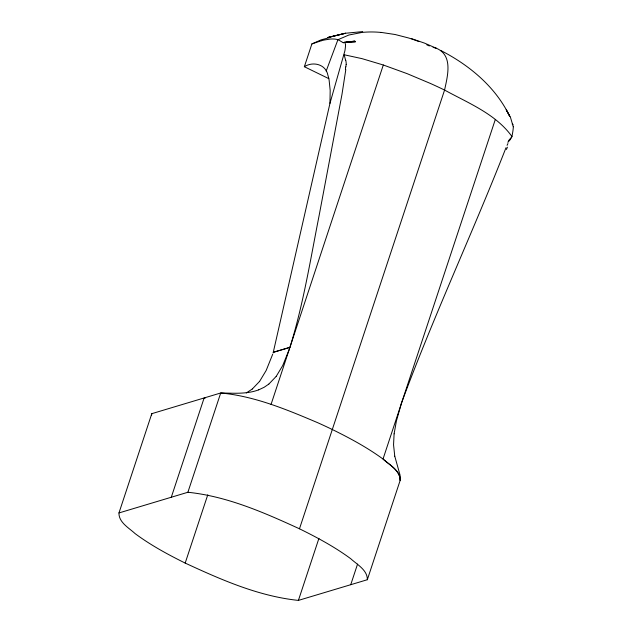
<?xml version="1.0" encoding="UTF-8"?>
<svg xmlns="http://www.w3.org/2000/svg" width="632" height="632" viewBox="0 0 632 632"><rect width="100%" height="100%" fill="white"/><g stroke="black" fill="none" stroke-linecap="round" stroke-linejoin="round"><path stroke-width="0.95" d="M345.988 66.85L346.028 64.646M273.111 353.004L329.959 103.332L330.18 90.455L329.122 80.122A37.778 13.991 -82.1 0 0 327.874 75.145C325.867 64.219 312.927 61.122 304.355 66.716L328.822 78.645M345.807 69.631L341.967 94.437L319.128 215.536C310.423 259.649 303.36 304.3 289.938 347.316L273.348 352.293L289.914 347.395M394.099 433.86L393.554 444.841L394.763 456.178M394.107 433.829L396.414 420.944L401.249 403.927M367.326 579.726C367.611 570.088 356.946 564.455 350.705 558.696C334.747 546.949 317.225 537.516 299.473 528.794C263.963 512.513 227.125 496.302 187.886 492.265L118.966 512.947C118.634 522.38 129.015 527.957 135.114 533.613C150.692 545.179 167.828 554.469 185.184 563.08C221.192 579.726 258.575 596.26 298.407 600.4L367.326 579.726L400.317 479.925L400.048 475.09L394.763 456.186M151.561 415.295L151.799 413.668L220.718 392.986C233.39 393.112 246.543 394.408 258.67 389.857M329.959 103.332L344.867 50.947A36.996 14.149 -64 0 0 345.554 44.603L344.811 42.344M401.273 403.864L401.739 402.434M118.966 512.947L151.799 413.668M304.355 66.716L311.892 43.916L321.309 39.784L330.331 37.43M171.296 497.242L204.128 397.97L205.376 397.978M187.886 492.265L220.718 392.986C254.688 396.161 286.746 409.552 317.857 422.776A193.495 59.471 18.3 0 1 332.306 429.515C350.065 438.237 367.579 447.669 383.537 459.417C389.786 465.176 400.443 470.808 400.159 480.446C400.443 470.603 389.423 464.876 383.024 459.029L495.283 119.574M185.184 563.08L207.762 494.824M271.041 404.456L383.308 65.001L362.033 58.65L344.187 54.771L345.617 60.356M299.473 528.794L444.573 90.06C447.472 76.338 453.349 55.553 436.578 48.348L424.404 43.071L411.361 38.607M298.407 600.4L318.931 538.353M350.736 584.703L357.554 564.1M401.92 401.889C433.631 316 472.61 232.971 506.003 147.714M272.692 354.26L266.167 370.463L259.649 381.309M289.251 349.362L282.733 365.533L276.216 376.364M326.167 71.076L337.907 39.737L348.856 35.021L362.097 32.406A125.563 109.407 73.3 0 1 381.143 32.445M507.069 145.352L507.923 143.551M509.661 140.312L511.967 136.544L512.639 132.72A37.983 14.528 -64 0 0 513.318 126.7M508.491 141.789L511.967 136.544C495.804 113.973 468.225 103.048 444.573 90.06A193.542 59.487 18.3 0 0 430.345 83.424L407.119 73.652L383.308 65.001M259.626 381.349L252.287 389.02M276.192 376.403L268.853 384.066M252.263 389.043L246.282 392.954M268.829 384.082L264.137 387.282L258.685 389.857M311.892 43.916L321.325 40.732M327.953 37.501L345.451 33.259L327.953 37.501L345.451 33.259L362.705 31.6M343.302 42.676L354.892 41.088L343.942 42.526A5.514 2.109 -64 0 1 343.176 42.692L338.989 40.179A83.219 31.829 -64 0 0 337.907 39.737M344.724 42.312L355.508 41.752L344.124 42.447A4.661 1.785 -64 0 1 344.835 42.289M381.143 32.398L395.134 34.515L408.493 37.952A191.536 166.895 73.3 0 1 419.048 41.609M433.086 47.361L436.578 48.348M440.567 50.386C469.221 64.993 495.804 87.011 509.803 116.533L506.232 109.747L510.419 117.204L513.271 126.748M512.591 124.117L513.073 124.812M345.625 66.874A70.816 61.509 -39.4 0 1 345.412 69.646M345.791 60.301A30.707 26.354 -42.7 0 1 346.257 64.606M337.701 39.634A94.255 36.048 -64 0 0 333.151 39.002L332.448 38.979A154.753 59.195 -64 0 0 330.062 39.097L324.248 40.006A218.593 83.614 -64 0 0 321.325 40.732M512.212 124.101A4.661 1.785 -64 0 1 512.607 124.062M506.429 149.46A70.816 20.967 -76.5 0 1 507.433 147.161M507.859 142.326A30.707 8.263 -75.2 0 1 509.7 139.095M426.821 44.825A191.536 166.895 73.3 0 1 429.373 45.978"/></g></svg>
